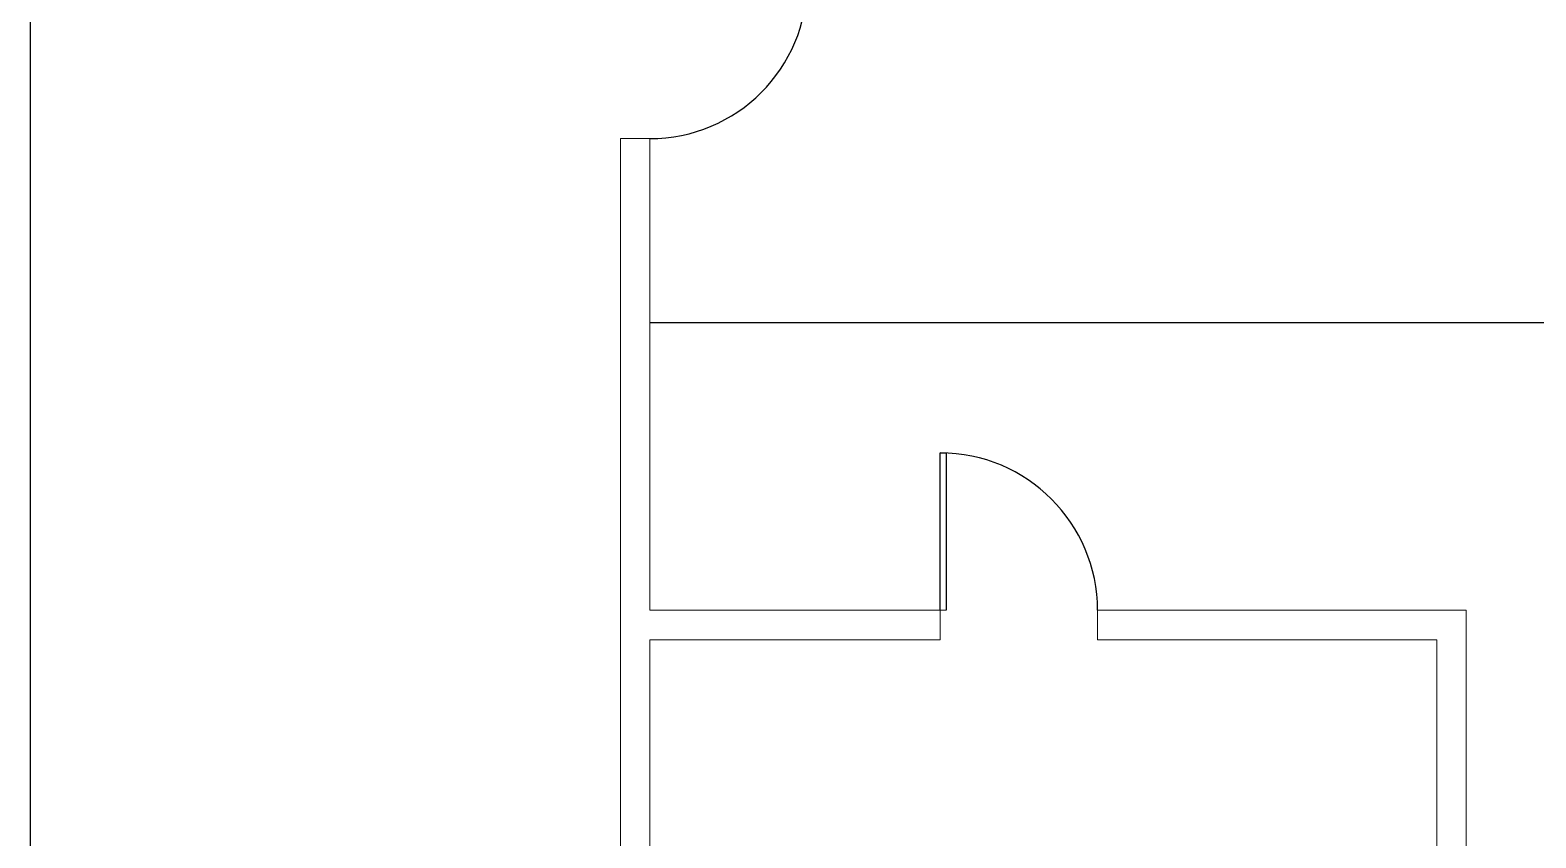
# Model space of a CAD drawing. Header units: millimetres. Extents: x 2667 to 2848, y -1 to 1765.
# Drawn here: x 2684.45 to 2692.1, y 1725.96 to 1730.07 of the extents above; entities that cross this region are included whole.
import ezdxf

# ---------------------------------------------------------------- set-up
doc = ezdxf.new("R2010")
doc.units = ezdxf.units.MM
doc.layers.add('MURATURA_sezioni', color=5, linetype='Continuous', lineweight=18)
doc.layers.add('PROIEZIONI', color=145, linetype='Continuous')

msp = doc.modelspace()

# ---------------------------------------------------------------- linework, layer by layer
for p, q in [((2689.075, 1727.1207), (2689.075, 1727.9207)), ((2689.075, 1727.9207), (2689.105, 1727.9207)), ((2689.105, 1727.9207), (2689.105, 1727.1207))]:
    msp.add_line(p, q)
msp.add_lwpolyline([(2684.4495, 1677.6571), (2827.4495, 1677.6571), (2827.4495, 1764.6571), (2684.4495, 1764.6571)], close=True)
for centre, start, end in [((2687.5995, 1730.318), 270, 0), ((2689.075, 1727.1207), 0, 90)]:
    msp.add_arc(centre, 0.8, start, end)
at = {"layer": 'MURATURA_sezioni'}
for p, q in [((2687.5995, 1729.518), (2687.4495, 1729.518)), ((2687.4495, 1729.518), (2687.5995, 1729.518)), ((2687.4495, 1728.6136), (2687.4495, 1727.8136)), ((2687.5995, 1728.5836), (2687.5995, 1727.7558)), ((2689.075, 1727.1207), (2689.075, 1726.9707)), ((2689.875, 1727.1207), (2689.875, 1726.9707))]:
    msp.add_line(p, q, dxfattribs=at)
for points in [[(2687.4495, 1727.8136), (2687.4495, 1680.6571), (2824.4495, 1680.6571), (2824.4495, 1761.6571), (2687.4495, 1761.6571), (2687.4495, 1757.8677)], [(2687.5995, 1726.9707), (2687.5995, 1680.8071), (2824.2995, 1680.8071), (2824.2995, 1761.5071), (2687.5995, 1761.5071), (2687.5995, 1757.8377)], [(2687.4495, 1729.518), (2687.4495, 1728.6136)], [(2687.5995, 1729.518), (2687.5995, 1728.5836)], [(2687.5995, 1727.8136), (2687.5995, 1727.1207)], [(2687.5995, 1721.8207), (2691.7495, 1721.8207), (2691.7495, 1727.1207), (2689.875, 1727.1207)], [(2689.105, 1727.1207), (2687.5995, 1727.1207)], [(2689.075, 1726.9707), (2687.5995, 1726.9707), (2687.5995, 1721.9707), (2691.5995, 1721.9707), (2691.5995, 1726.9707), (2689.875, 1726.9707)]]:
    msp.add_lwpolyline(points, dxfattribs=at)
at = {"layer": 'PROIEZIONI'}
msp.add_line((2687.5995, 1728.5836), (2721.2495, 1728.5836), dxfattribs=at)

doc.saveas('drawing.dxf')
